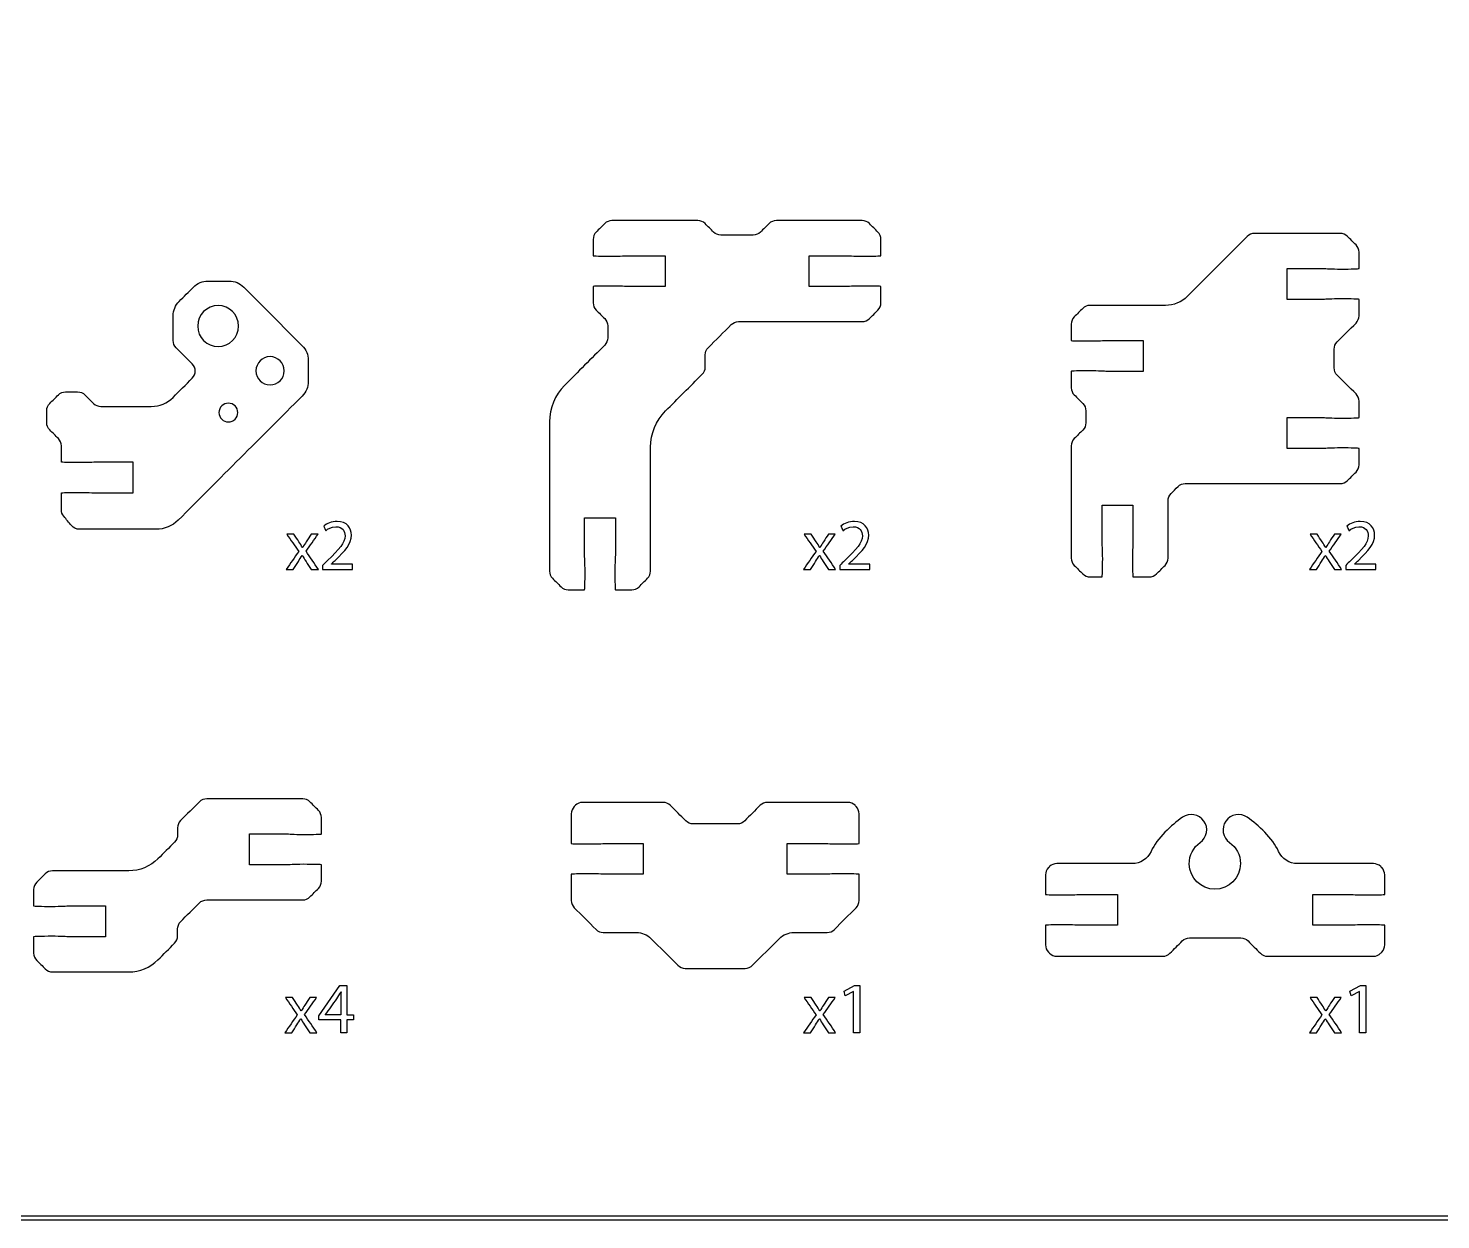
# Model space of a CAD drawing. Extents: x 0 to 440, y 200 to 450.
# Drawn here: x 165.1 to 302.6, y 200 to 315.9 of the extents above; entities that cross this region are included whole.
import ezdxf

# ---------------------------------------------------------------- set-up
doc = ezdxf.new("R2010")
doc.units = 0
doc.header["$MEASUREMENT"] = 0
doc.layers.add('DEFAULT', color=18, linetype='CONTINUOUS')

msp = doc.modelspace()

# ---------------------------------------------------------------- linework, layer by layer
at = {"layer": 'DEFAULT', "color": 1}
for points in [[(440, 450), (0, 450), (0, 200), (440, 200)], [(439.65, 200.35), (0.35, 200.35), (0.35, 449.65), (439.65, 449.65)]]:
    msp.add_lwpolyline(points, close=True, dxfattribs=at)
at = {"layer": 'DEFAULT', "color": 18}
for points in [[(195.56, 218.19), (195.56, 219.44), (193.42, 219.44), (193.42, 219.85), (195.47, 222.78), (196.14, 222.78), (196.14, 219.93), (196.78, 219.93), (196.78, 219.44), (196.14, 219.44), (196.14, 218.19)], [(245.45, 222.2), (245.44, 222.2), (244.64, 221.77), (244.52, 222.24), (245.52, 222.78), (246.05, 222.78), (246.05, 218.19), (245.45, 218.19)], [(294.68, 222.2), (294.66, 222.2), (293.86, 221.77), (293.74, 222.24), (294.75, 222.78), (295.28, 222.78), (295.28, 218.19), (294.68, 218.19)]]:
    msp.add_lwpolyline(points, close=True, dxfattribs=at)
at = {"layer": 'DEFAULT', "color": 1}
for points, knots in [([(241.11, 293.77), (241.11, 292.77), (241.11, 291.77), (241.11, 290.77), (242.28, 290.77), (243.44, 290.77), (244.61, 290.77), (244.95, 290.77), (245.39, 290.82), (246.36, 290.82), (247.33, 290.82), (248.11, 290.8), (248.11, 290.77), (248.11, 290.24), (248.11, 289.72), (248.11, 289.19), (248.11, 288.92), (248, 288.67), (247.82, 288.48), (247.54, 288.2), (247.26, 287.93), (246.99, 287.65), (246.8, 287.46), (246.55, 287.36), (246.28, 287.36), (242.27, 287.36), (238.26, 287.36), (234.25, 287.36), (233.99, 287.36), (233.73, 287.25), (233.55, 287.07), (232.8, 286.32), (232.05, 285.57), (231.3, 284.82), (231.11, 284.64), (231.01, 284.38), (231.01, 284.12), (231.01, 283.72), (231.01, 283.33), (231.01, 282.94), (231.01, 282.68), (230.9, 282.42), (230.71, 282.24), (229.53, 281.05), (228.34, 279.86), (227.15, 278.67), (226.21, 277.73), (225.69, 276.46), (225.69, 275.14), (225.69, 271.12), (225.69, 267.11), (225.69, 263.1), (225.69, 262.84), (225.58, 262.58), (225.39, 262.39), (225.12, 262.12), (224.84, 261.84), (224.57, 261.57), (224.38, 261.38), (224.12, 261.27), (223.86, 261.27), (223.33, 261.27), (222.8, 261.27), (222.27, 261.27), (222.24, 261.27), (222.22, 262.06), (222.22, 263.02), (222.22, 263.99), (222.27, 264.44), (222.27, 264.77), (222.27, 265.94), (222.27, 267.11), (222.27, 268.27), (221.27, 268.27), (220.27, 268.27), (219.27, 268.27), (219.27, 267.11), (219.27, 265.94), (219.27, 264.77), (219.27, 264.44), (219.32, 263.99), (219.32, 263.02), (219.32, 262.06), (219.3, 261.27), (219.27, 261.27), (218.74, 261.27), (218.21, 261.27), (217.68, 261.27), (217.42, 261.27), (217.17, 261.38), (216.98, 261.57), (216.7, 261.84), (216.43, 262.12), (216.15, 262.39), (215.96, 262.58), (215.86, 262.84), (215.86, 263.1), (215.86, 267.94), (215.86, 272.78), (215.86, 277.62), (215.86, 278.94), (216.38, 280.22), (217.32, 281.15), (218.62, 282.46), (219.93, 283.76), (221.23, 285.07), (221.42, 285.25), (221.52, 285.51), (221.52, 285.77), (221.52, 286.16), (221.52, 286.55), (221.52, 286.94), (221.52, 287.21), (221.42, 287.46), (221.23, 287.65), (220.96, 287.93), (220.68, 288.2), (220.4, 288.48), (220.22, 288.67), (220.11, 288.92), (220.11, 289.19), (220.11, 289.72), (220.11, 290.24), (220.11, 290.77), (220.11, 290.8), (220.89, 290.82), (221.86, 290.82), (222.83, 290.82), (223.27, 290.77), (223.61, 290.77), (224.78, 290.77), (225.94, 290.77), (227.11, 290.77), (227.11, 291.77), (227.11, 292.77), (227.11, 293.77), (225.94, 293.77), (224.78, 293.77), (223.61, 293.77), (223.27, 293.77), (222.83, 293.72), (221.86, 293.72), (220.89, 293.72), (220.11, 293.74), (220.11, 293.77), (220.11, 294.3), (220.11, 294.83), (220.11, 295.36), (220.11, 295.62), (220.22, 295.88), (220.4, 296.07), (220.68, 296.34), (220.96, 296.62), (221.23, 296.89), (221.42, 297.08), (221.67, 297.19), (221.94, 297.19), (224.72, 297.19), (227.51, 297.19), (230.29, 297.19), (230.56, 297.19), (230.81, 297.08), (231, 296.89), (231.27, 296.62), (231.55, 296.34), (231.83, 296.07), (232.01, 295.88), (232.27, 295.77), (232.53, 295.77), (233.58, 295.77), (234.64, 295.77), (235.69, 295.77), (235.95, 295.77), (236.21, 295.88), (236.39, 296.07), (236.67, 296.34), (236.95, 296.62), (237.22, 296.89), (237.41, 297.08), (237.66, 297.19), (237.93, 297.19), (240.71, 297.19), (243.5, 297.19), (246.28, 297.19), (246.55, 297.19), (246.8, 297.08), (246.99, 296.89), (247.26, 296.62), (247.54, 296.34), (247.82, 296.07), (248, 295.88), (248.11, 295.62), (248.11, 295.36), (248.11, 294.83), (248.11, 294.3), (248.11, 293.77), (248.11, 293.74), (247.33, 293.72), (246.36, 293.72), (245.39, 293.72), (244.95, 293.77), (244.61, 293.77), (243.44, 293.77), (242.28, 293.77), (241.11, 293.77)], [9.92, 9.92, 9.92, 9.92, 18.43, 18.43, 18.43, 28.35, 28.35, 28.35, 29.35, 29.35, 29.35, 30.35, 30.35, 30.35, 34.836, 34.836, 34.836, 35.836, 35.836, 35.836, 39.159402, 39.159402, 39.159402, 40.159402, 40.159402, 40.159402, 74.252402, 74.252402, 74.252402, 75.252402, 75.252402, 75.252402, 84.253165, 84.253165, 84.253165, 85.253165, 85.253165, 85.253165, 88.574165, 88.574165, 88.574165, 89.574165, 89.574165, 89.574165, 103.866208, 103.866208, 103.866208, 104.866208, 104.866208, 104.866208, 138.982208, 138.982208, 138.982208, 139.982208, 139.982208, 139.982208, 143.297128, 143.297128, 143.297128, 144.297128, 144.297128, 144.297128, 148.795128, 148.795128, 148.795128, 149.795128, 149.795128, 149.795128, 150.795128, 150.795128, 150.795128, 160.715128, 160.715128, 160.715128, 169.225128, 169.225128, 169.225128, 179.145128, 179.145128, 179.145128, 180.145128, 180.145128, 180.145128, 181.145128, 181.145128, 181.145128, 185.643128, 185.643128, 185.643128, 186.643128, 186.643128, 186.643128, 189.958047, 189.958047, 189.958047, 190.958047, 190.958047, 190.958047, 232.111047, 232.111047, 232.111047, 233.111047, 233.111047, 233.111047, 248.793261, 248.793261, 248.793261, 249.793261, 249.793261, 249.793261, 253.115261, 253.115261, 253.115261, 254.115261, 254.115261, 254.115261, 257.438663, 257.438663, 257.438663, 258.438663, 258.438663, 258.438663, 262.924663, 262.924663, 262.924663, 263.924663, 263.924663, 263.924663, 264.924663, 264.924663, 264.924663, 274.844663, 274.844663, 274.844663, 283.354663, 283.354663, 283.354663, 293.274663, 293.274663, 293.274663, 294.274663, 294.274663, 294.274663, 295.274663, 295.274663, 295.274663, 299.770663, 299.770663, 299.770663, 300.770663, 300.770663, 300.770663, 304.094065, 304.094065, 304.094065, 305.094065, 305.094065, 305.094065, 328.766065, 328.766065, 328.766065, 329.766065, 329.766065, 329.766065, 333.089467, 333.089467, 333.089467, 334.089467, 334.089467, 334.089467, 343.031467, 343.031467, 343.031467, 344.031467, 344.031467, 344.031467, 347.354869, 347.354869, 347.354869, 348.354869, 348.354869, 348.354869, 372.026869, 372.026869, 372.026869, 373.026869, 373.026869, 373.026869, 376.350271, 376.350271, 376.350271, 377.350271, 377.350271, 377.350271, 381.846271, 381.846271, 381.846271, 382.846271, 382.846271, 382.846271, 383.846271, 383.846271, 383.846271, 393.766271, 393.766271, 393.766271, 393.766271]), ([(266.62, 285.52), (266.62, 286.05), (266.62, 286.58), (266.62, 287.11), (266.62, 287.38), (266.73, 287.63), (266.91, 287.82), (267.19, 288.09), (267.47, 288.37), (267.74, 288.65), (267.93, 288.83), (268.18, 288.94), (268.45, 288.94), (270.9, 288.94), (273.35, 288.94), (275.8, 288.94), (276.59, 288.94), (277.36, 289.26), (277.92, 289.82), (279.86, 291.76), (281.8, 293.7), (283.75, 295.65), (283.93, 295.83), (284.19, 295.94), (284.45, 295.94), (287.23, 295.94), (290.01, 295.94), (292.79, 295.94), (293.06, 295.94), (293.31, 295.83), (293.5, 295.65), (293.78, 295.37), (294.05, 295.09), (294.33, 294.82), (294.52, 294.63), (294.62, 294.38), (294.62, 294.11), (294.62, 293.58), (294.62, 293.05), (294.62, 292.52), (294.62, 292.5), (293.84, 292.47), (292.87, 292.47), (291.91, 292.47), (291.46, 292.52), (291.12, 292.52), (289.96, 292.52), (288.79, 292.52), (287.62, 292.52), (287.62, 291.52), (287.62, 290.52), (287.62, 289.52), (288.79, 289.52), (289.96, 289.52), (291.12, 289.52), (291.46, 289.52), (291.91, 289.57), (292.87, 289.57), (293.84, 289.57), (294.62, 289.55), (294.62, 289.52), (294.62, 288.99), (294.62, 288.46), (294.62, 287.93), (294.62, 287.67), (294.52, 287.41), (294.33, 287.22), (293.72, 286.61), (293.11, 286), (292.5, 285.39), (292.31, 285.21), (292.21, 284.95), (292.21, 284.69), (292.21, 284.08), (292.21, 283.46), (292.21, 282.85), (292.21, 282.59), (292.31, 282.33), (292.5, 282.14), (293.11, 281.54), (293.72, 280.93), (294.33, 280.32), (294.52, 280.13), (294.62, 279.88), (294.62, 279.61), (294.62, 279.08), (294.62, 278.55), (294.62, 278.02), (294.62, 278), (293.84, 277.97), (292.87, 277.97), (291.91, 277.97), (291.46, 278.02), (291.12, 278.02), (289.96, 278.02), (288.79, 278.02), (287.62, 278.02), (287.62, 277.02), (287.62, 276.02), (287.62, 275.02), (288.79, 275.02), (289.96, 275.02), (291.12, 275.02), (291.46, 275.02), (291.91, 275.07), (292.87, 275.07), (293.84, 275.07), (294.62, 275.05), (294.62, 275.02), (294.62, 274.49), (294.62, 273.97), (294.62, 273.44), (294.62, 273.17), (294.52, 272.92), (294.33, 272.73), (294.05, 272.45), (293.78, 272.18), (293.5, 271.9), (293.31, 271.71), (293.06, 271.61), (292.79, 271.61), (287.77, 271.61), (282.74, 271.61), (277.72, 271.61), (277.45, 271.61), (277.2, 271.5), (277.01, 271.32), (276.78, 271.09), (276.56, 270.87), (276.33, 270.64), (276.15, 270.45), (276.04, 270.2), (276.04, 269.93), (276.04, 268.07), (276.04, 266.21), (276.04, 264.35), (276.04, 264.09), (275.93, 263.83), (275.75, 263.65), (275.47, 263.37), (275.19, 263.09), (274.92, 262.82), (274.73, 262.63), (274.48, 262.52), (274.21, 262.52), (273.68, 262.52), (273.16, 262.52), (272.63, 262.52), (272.6, 262.52), (272.58, 263.31), (272.58, 264.27), (272.58, 265.24), (272.63, 265.69), (272.63, 266.02), (272.63, 267.19), (272.63, 268.35), (272.62, 269.52), (271.62, 269.52), (270.62, 269.52), (269.62, 269.52), (269.62, 268.35), (269.62, 267.19), (269.63, 266.02), (269.63, 265.69), (269.68, 265.24), (269.68, 264.27), (269.68, 263.31), (269.65, 262.52), (269.63, 262.52), (269.23, 262.52), (268.84, 262.52), (268.45, 262.52), (268.19, 262.52), (267.93, 262.63), (267.75, 262.82), (267.47, 263.09), (267.19, 263.37), (266.92, 263.65), (266.73, 263.83), (266.62, 264.09), (266.62, 264.35), (266.62, 267.99), (266.62, 271.63), (266.62, 275.28), (266.62, 275.54), (266.73, 275.79), (266.92, 275.98), (267.19, 276.26), (267.47, 276.53), (267.75, 276.81), (267.93, 277), (268.04, 277.25), (268.04, 277.52), (268.04, 277.91), (268.04, 278.3), (268.04, 278.69), (268.04, 278.96), (267.93, 279.21), (267.75, 279.4), (267.47, 279.67), (267.19, 279.95), (266.92, 280.23), (266.73, 280.41), (266.62, 280.67), (266.62, 280.93), (266.62, 281.46), (266.62, 281.99), (266.62, 282.52), (266.62, 282.55), (267.41, 282.57), (268.37, 282.57), (269.34, 282.57), (269.79, 282.52), (270.12, 282.52), (271.29, 282.52), (272.46, 282.52), (273.62, 282.52), (273.62, 283.52), (273.62, 284.52), (273.62, 285.52), (272.46, 285.52), (271.29, 285.52), (270.12, 285.52), (269.79, 285.52), (269.34, 285.48), (268.37, 285.48), (267.41, 285.48), (266.62, 285.5), (266.62, 285.52)], [1, 1, 1, 1, 5.496, 5.496, 5.496, 6.496, 6.496, 6.496, 9.819402, 9.819402, 9.819402, 10.819402, 10.819402, 10.819402, 31.653402, 31.653402, 31.653402, 32.653402, 32.653402, 32.653402, 56.014796, 56.014796, 56.014796, 57.014796, 57.014796, 57.014796, 80.656796, 80.656796, 80.656796, 81.656796, 81.656796, 81.656796, 84.980198, 84.980198, 84.980198, 85.980198, 85.980198, 85.980198, 90.476198, 90.476198, 90.476198, 91.476198, 91.476198, 91.476198, 92.476198, 92.476198, 92.476198, 102.396198, 102.396198, 102.396198, 110.916198, 110.916198, 110.916198, 120.836198, 120.836198, 120.836198, 121.836198, 121.836198, 121.836198, 122.836198, 122.836198, 122.836198, 127.332198, 127.332198, 127.332198, 128.332198, 128.332198, 128.332198, 135.671966, 135.671966, 135.671966, 136.671966, 136.671966, 136.671966, 141.872966, 141.872966, 141.872966, 142.872966, 142.872966, 142.872966, 150.202129, 150.202129, 150.202129, 151.202129, 151.202129, 151.202129, 155.697129, 155.697129, 155.697129, 156.697129, 156.697129, 156.697129, 157.697129, 157.697129, 157.697129, 167.617129, 167.617129, 167.617129, 176.127129, 176.127129, 176.127129, 186.047129, 186.047129, 186.047129, 187.047129, 187.047129, 187.047129, 188.047129, 188.047129, 188.047129, 192.543129, 192.543129, 192.543129, 193.543129, 193.543129, 193.543129, 196.866531, 196.866531, 196.866531, 197.866531, 197.866531, 197.866531, 240.610531, 240.610531, 240.610531, 241.610531, 241.610531, 241.610531, 244.318045, 244.318045, 244.318045, 245.318045, 245.318045, 245.318045, 261.138045, 261.138045, 261.138045, 262.138045, 262.138045, 262.138045, 265.461447, 265.461447, 265.461447, 266.461447, 266.461447, 266.461447, 270.947447, 270.947447, 270.947447, 271.947447, 271.947447, 271.947447, 272.947447, 272.947447, 272.947447, 282.857452, 282.857452, 282.857452, 291.367452, 291.367452, 291.367452, 301.277457, 301.277457, 301.277457, 302.277457, 302.277457, 302.277457, 303.277457, 303.277457, 303.277457, 306.603457, 306.603457, 306.603457, 307.603457, 307.603457, 307.603457, 310.926859, 310.926859, 310.926859, 311.926859, 311.926859, 311.926859, 342.888859, 342.888859, 342.888859, 343.888859, 343.888859, 343.888859, 347.212261, 347.212261, 347.212261, 348.212261, 348.212261, 348.212261, 351.534261, 351.534261, 351.534261, 352.534261, 352.534261, 352.534261, 355.857663, 355.857663, 355.857663, 356.857663, 356.857663, 356.857663, 361.363663, 361.363663, 361.363663, 362.363663, 362.363663, 362.363663, 363.363663, 363.363663, 363.363663, 373.283663, 373.283663, 373.283663, 381.793663, 381.793663, 381.793663, 391.713663, 391.713663, 391.713663, 392.713663, 392.713663, 392.713663, 393.713663, 393.713663, 393.713663, 393.713663]), ([(184.7, 291.3), (184.01, 291.3), (183.32, 291.3), (182.63, 291.3), (182.1, 291.3), (181.6, 291.09), (181.22, 290.71), (180.76, 290.25), (180.29, 289.79), (179.83, 289.32), (179.46, 288.95), (179.25, 288.44), (179.25, 287.91), (179.25, 287.11), (179.25, 286.32), (179.25, 285.53), (179.25, 285.26), (179.35, 285.01), (179.54, 284.82), (180.06, 284.3), (180.58, 283.78), (181.1, 283.26), (181.49, 282.87), (181.49, 282.24), (181.1, 281.85), (180.48, 281.23), (179.86, 280.61), (179.24, 279.99), (178.68, 279.43), (177.92, 279.11), (177.12, 279.11), (175.48, 279.11), (173.84, 279.11), (172.2, 279.11), (171.93, 279.11), (171.68, 279.22), (171.49, 279.4), (171.21, 279.68), (170.94, 279.96), (170.66, 280.23), (170.48, 280.42), (170.22, 280.53), (169.95, 280.53), (169.56, 280.53), (169.17, 280.53), (168.78, 280.53), (168.52, 280.53), (168.26, 280.42), (168.08, 280.23), (167.8, 279.96), (167.52, 279.68), (167.25, 279.41), (167.06, 279.22), (166.95, 278.96), (166.95, 278.7), (166.95, 278.31), (166.95, 277.92), (166.95, 277.53), (166.95, 277.26), (167.06, 277.01), (167.25, 276.82), (167.52, 276.54), (167.8, 276.27), (168.08, 275.99), (168.26, 275.8), (168.37, 275.55), (168.37, 275.28), (168.37, 274.76), (168.37, 274.23), (168.37, 273.7), (168.37, 273.67), (169.15, 273.64), (170.12, 273.64), (171.09, 273.64), (171.78, 273.69), (171.87, 273.69), (173.04, 273.69), (174.2, 273.69), (175.37, 273.69), (175.37, 272.69), (175.37, 271.69), (175.36, 270.69), (174.2, 270.69), (173.03, 270.69), (171.87, 270.69), (171.77, 270.69), (171.08, 270.74), (170.12, 270.74), (169.15, 270.74), (168.37, 270.72), (168.37, 270.7), (168.37, 270.15), (168.37, 269.61), (168.37, 269.06), (168.37, 268.82), (168.45, 268.6), (168.6, 268.42), (168.85, 268.12), (169.1, 267.82), (169.35, 267.52), (169.54, 267.29), (169.82, 267.16), (170.12, 267.16), (172.61, 267.16), (175.11, 267.16), (177.6, 267.16), (178.4, 267.16), (179.16, 267.48), (179.73, 268.04), (183.75, 272.07), (187.78, 276.1), (191.81, 280.12), (192.18, 280.5), (192.39, 281.01), (192.39, 281.54), (192.39, 282.23), (192.39, 282.91), (192.39, 283.6), (192.39, 284.13), (192.18, 284.64), (191.81, 285.01), (189.91, 286.91), (188.01, 288.81), (186.11, 290.71), (185.74, 291.09), (185.23, 291.3), (184.7, 291.3)], [1, 1, 1, 1, 6.853, 6.853, 6.853, 7.853, 7.853, 7.853, 13.424294, 13.424294, 13.424294, 14.424294, 14.424294, 14.424294, 21.172294, 21.172294, 21.172294, 22.172294, 22.172294, 22.172294, 28.431604, 28.431604, 28.431604, 29.431604, 29.431604, 29.431604, 36.877438, 36.877438, 36.877438, 37.877438, 37.877438, 37.877438, 51.836438, 51.836438, 51.836438, 52.836438, 52.836438, 52.836438, 56.147832, 56.147832, 56.147832, 57.147832, 57.147832, 57.147832, 60.467832, 60.467832, 60.467832, 61.467832, 61.467832, 61.467832, 64.791234, 64.791234, 64.791234, 65.791234, 65.791234, 65.791234, 69.113234, 69.113234, 69.113234, 70.113234, 70.113234, 70.113234, 73.436636, 73.436636, 73.436636, 74.436636, 74.436636, 74.436636, 78.932636, 78.932636, 78.932636, 79.932636, 79.932636, 79.932636, 80.932636, 80.932636, 80.932636, 90.852641, 90.852641, 90.852641, 99.362646, 99.362646, 99.362646, 109.282652, 109.282652, 109.282652, 110.282652, 110.282652, 110.282652, 111.282652, 111.282652, 111.282652, 115.918652, 115.918652, 115.918652, 116.918652, 116.918652, 116.918652, 120.236635, 120.236635, 120.236635, 121.236635, 121.236635, 121.236635, 142.454635, 142.454635, 142.454635, 143.454635, 143.454635, 143.454635, 191.889329, 191.889329, 191.889329, 192.889329, 192.889329, 192.889329, 198.734329, 198.734329, 198.734329, 199.734329, 199.734329, 199.734329, 222.565393, 222.565393, 222.565393, 223.565393, 223.565393, 223.565393, 223.565393]), ([(183.62, 284.93), (182.52, 284.93), (181.63, 285.83), (181.63, 286.93), (181.63, 288.03), (182.52, 288.92), (183.62, 288.92), (184.72, 288.92), (185.61, 288.03), (185.61, 286.93), (185.61, 285.83), (184.72, 284.93), (183.62, 284.93)], [1, 1, 1, 1, 2, 2, 2, 3, 3, 3, 4, 4, 4, 5, 5, 5, 5]), ([(188.68, 281.2), (187.92, 281.2), (187.3, 281.81), (187.3, 282.57), (187.3, 283.33), (187.92, 283.95), (188.68, 283.95), (189.43, 283.95), (190.05, 283.33), (190.05, 282.57), (190.05, 281.81), (189.43, 281.2), (188.68, 281.2)], [1, 1, 1, 1, 2, 2, 2, 3, 3, 3, 4, 4, 4, 5, 5, 5, 5]), ([(184.62, 277.6), (184.11, 277.6), (183.7, 278.01), (183.7, 278.51), (183.7, 279.02), (184.11, 279.42), (184.62, 279.42), (185.12, 279.42), (185.53, 279.02), (185.53, 278.51), (185.53, 278.01), (185.12, 277.6), (184.62, 277.6)], [1, 1, 1, 1, 2, 2, 2, 3, 3, 3, 4, 4, 4, 5, 5, 5, 5]), ([(186.67, 237.53), (186.67, 236.53), (186.67, 235.52), (186.67, 234.52), (187.84, 234.52), (189.01, 234.52), (190.17, 234.52), (190.51, 234.52), (190.96, 234.57), (191.92, 234.57), (192.89, 234.57), (193.67, 234.55), (193.67, 234.52), (193.67, 233.99), (193.67, 233.47), (193.67, 232.94), (193.67, 232.67), (193.57, 232.42), (193.38, 232.23), (193.1, 231.95), (192.83, 231.68), (192.55, 231.4), (192.37, 231.21), (192.11, 231.11), (191.85, 231.11), (188.73, 231.11), (185.62, 231.11), (182.51, 231.11), (182.24, 231.11), (181.99, 231), (181.8, 230.82), (181.19, 230.21), (180.58, 229.6), (179.97, 228.99), (179.78, 228.8), (179.68, 228.54), (179.68, 228.28), (179.68, 228.05), (179.68, 227.83), (179.68, 227.6), (179.68, 227.34), (179.57, 227.08), (179.38, 226.9), (178.85, 226.36), (178.31, 225.82), (177.77, 225.28), (177.02, 224.53), (176, 224.11), (174.94, 224.11), (172.46, 224.11), (169.98, 224.11), (167.5, 224.11), (167.24, 224.11), (166.99, 224.21), (166.8, 224.4), (166.52, 224.68), (166.24, 224.96), (165.97, 225.23), (165.78, 225.42), (165.67, 225.67), (165.67, 225.94), (165.67, 226.47), (165.67, 227), (165.67, 227.52), (165.67, 227.55), (166.46, 227.57), (167.42, 227.57), (168.39, 227.57), (168.84, 227.52), (169.17, 227.52), (170.34, 227.52), (171.51, 227.52), (172.67, 227.52), (172.67, 228.53), (172.67, 229.53), (172.67, 230.53), (171.51, 230.53), (170.34, 230.53), (169.17, 230.53), (168.84, 230.53), (168.39, 230.48), (167.42, 230.48), (166.46, 230.48), (165.67, 230.5), (165.67, 230.53), (165.67, 231.05), (165.67, 231.58), (165.67, 232.11), (165.67, 232.38), (165.78, 232.63), (165.97, 232.82), (166.24, 233.1), (166.52, 233.37), (166.8, 233.65), (166.99, 233.84), (167.24, 233.94), (167.5, 233.94), (169.98, 233.94), (172.46, 233.94), (174.94, 233.94), (176, 233.94), (177.02, 234.36), (177.77, 235.11), (178.31, 235.65), (178.85, 236.19), (179.38, 236.73), (179.57, 236.92), (179.68, 237.17), (179.68, 237.43), (179.68, 237.66), (179.68, 237.89), (179.68, 238.11), (179.68, 238.38), (179.78, 238.63), (179.97, 238.82), (180.58, 239.43), (181.19, 240.04), (181.8, 240.65), (181.99, 240.84), (182.24, 240.94), (182.51, 240.94), (185.62, 240.94), (188.73, 240.94), (191.85, 240.94), (192.11, 240.94), (192.37, 240.84), (192.55, 240.65), (192.83, 240.37), (193.1, 240.1), (193.38, 239.82), (193.57, 239.63), (193.67, 239.37), (193.67, 239.11), (193.67, 238.58), (193.67, 238.05), (193.67, 237.53), (193.67, 237.5), (192.89, 237.48), (191.92, 237.48), (190.96, 237.48), (190.51, 237.53), (190.17, 237.53), (189.01, 237.53), (187.84, 237.53), (186.67, 237.53)], [9.92, 9.92, 9.92, 9.92, 18.43, 18.43, 18.43, 28.35, 28.35, 28.35, 29.35, 29.35, 29.35, 30.35, 30.35, 30.35, 34.85, 34.85, 34.85, 35.85, 35.85, 35.85, 39.173402, 39.173402, 39.173402, 40.173402, 40.173402, 40.173402, 66.653402, 66.653402, 66.653402, 67.653402, 67.653402, 67.653402, 74.979028, 74.979028, 74.979028, 75.979028, 75.979028, 75.979028, 77.899028, 77.899028, 77.899028, 78.899028, 78.899028, 78.899028, 85.369059, 85.369059, 85.369059, 86.369059, 86.369059, 86.369059, 107.449059, 107.449059, 107.449059, 108.449059, 108.449059, 108.449059, 111.772461, 111.772461, 111.772461, 112.772461, 112.772461, 112.772461, 117.272461, 117.272461, 117.272461, 118.272461, 118.272461, 118.272461, 119.272461, 119.272461, 119.272461, 129.192461, 129.192461, 129.192461, 137.702461, 137.702461, 137.702461, 147.622461, 147.622461, 147.622461, 148.622461, 148.622461, 148.622461, 149.622461, 149.622461, 149.622461, 154.112461, 154.112461, 154.112461, 155.112461, 155.112461, 155.112461, 158.435863, 158.435863, 158.435863, 159.435863, 159.435863, 159.435863, 180.515863, 180.515863, 180.515863, 181.515863, 181.515863, 181.515863, 187.985894, 187.985894, 187.985894, 188.985894, 188.985894, 188.985894, 190.905894, 190.905894, 190.905894, 191.905894, 191.905894, 191.905894, 199.23152, 199.23152, 199.23152, 200.23152, 200.23152, 200.23152, 226.71152, 226.71152, 226.71152, 227.71152, 227.71152, 227.71152, 231.034922, 231.034922, 231.034922, 232.034922, 232.034922, 232.034922, 236.524922, 236.524922, 236.524922, 237.524922, 237.524922, 237.524922, 238.524922, 238.524922, 238.524922, 248.444922, 248.444922, 248.444922, 248.444922]), ([(229.83, 238.5), (231.26, 238.5), (232.7, 238.5), (234.14, 238.5), (234.41, 238.5), (234.66, 238.61), (234.85, 238.8), (235.35, 239.3), (235.85, 239.8), (236.36, 240.31), (236.54, 240.49), (236.8, 240.6), (237.06, 240.6), (239.67, 240.6), (242.27, 240.6), (244.88, 240.6), (245.14, 240.6), (245.4, 240.49), (245.59, 240.31), (245.62, 240.27), (245.66, 240.23), (245.69, 240.2), (245.88, 240.01), (245.98, 239.76), (245.98, 239.49), (245.98, 238.53), (245.98, 237.57), (245.98, 236.6), (245.98, 236.57), (245.2, 236.55), (244.23, 236.55), (243.27, 236.55), (242.82, 236.6), (242.49, 236.6), (241.32, 236.6), (240.15, 236.6), (238.99, 236.6), (238.99, 235.6), (238.99, 234.6), (238.99, 233.6), (240.15, 233.6), (241.32, 233.6), (242.49, 233.6), (242.82, 233.6), (243.27, 233.65), (244.23, 233.65), (245.2, 233.65), (245.98, 233.63), (245.98, 233.6), (245.98, 232.75), (245.98, 231.91), (245.98, 231.06), (245.98, 230.79), (245.88, 230.54), (245.69, 230.35), (244.99, 229.65), (244.28, 228.94), (243.58, 228.24), (243.39, 228.05), (243.14, 227.94), (242.87, 227.94), (241.8, 227.94), (240.72, 227.94), (239.65, 227.94), (239.12, 227.94), (238.61, 227.73), (238.23, 227.36), (237.36, 226.49), (236.49, 225.62), (235.62, 224.75), (235.43, 224.56), (235.18, 224.45), (234.91, 224.45), (232.96, 224.45), (231.01, 224.45), (229.05, 224.45), (228.79, 224.45), (228.53, 224.56), (228.35, 224.75), (227.47, 225.62), (226.6, 226.49), (225.73, 227.36), (225.36, 227.73), (224.85, 227.94), (224.32, 227.94), (223.24, 227.94), (222.17, 227.94), (221.09, 227.94), (220.83, 227.94), (220.57, 228.05), (220.39, 228.24), (219.68, 228.94), (218.98, 229.65), (218.27, 230.35), (218.09, 230.54), (217.98, 230.79), (217.98, 231.06), (217.98, 231.91), (217.98, 232.75), (217.98, 233.6), (217.98, 233.63), (218.76, 233.65), (219.73, 233.65), (220.7, 233.65), (221.15, 233.6), (221.48, 233.6), (222.65, 233.6), (223.81, 233.6), (224.98, 233.6), (224.98, 234.6), (224.98, 235.6), (224.98, 236.6), (223.81, 236.6), (222.65, 236.6), (221.48, 236.6), (221.15, 236.6), (220.7, 236.55), (219.73, 236.55), (218.76, 236.55), (217.98, 236.57), (217.98, 236.6), (217.98, 237.57), (217.98, 238.53), (217.98, 239.49), (217.98, 239.76), (218.09, 240.01), (218.27, 240.2), (218.31, 240.23), (218.34, 240.27), (218.38, 240.31), (218.57, 240.49), (218.82, 240.6), (219.09, 240.6), (221.69, 240.6), (224.3, 240.6), (226.9, 240.6), (227.17, 240.6), (227.42, 240.49), (227.61, 240.31), (228.11, 239.8), (228.62, 239.3), (229.12, 238.8), (229.31, 238.61), (229.56, 238.5), (229.83, 238.5)], [1, 1, 1, 1, 13.232, 13.232, 13.232, 14.232, 14.232, 14.232, 20.284834, 20.284834, 20.284834, 21.284834, 21.284834, 21.284834, 43.436834, 43.436834, 43.436834, 44.436834, 44.436834, 44.436834, 44.861098, 44.861098, 44.861098, 45.861098, 45.861098, 45.861098, 54.052098, 54.052098, 54.052098, 55.052098, 55.052098, 55.052098, 56.052098, 56.052098, 56.052098, 65.972098, 65.972098, 65.972098, 74.482098, 74.482098, 74.482098, 84.402098, 84.402098, 84.402098, 85.402098, 85.402098, 85.402098, 86.402098, 86.402098, 86.402098, 93.603098, 93.603098, 93.603098, 94.603098, 94.603098, 94.603098, 103.080603, 103.080603, 103.080603, 104.080603, 104.080603, 104.080603, 113.222603, 113.222603, 113.222603, 114.222603, 114.222603, 114.222603, 124.694854, 124.694854, 124.694854, 125.694854, 125.694854, 125.694854, 142.306854, 142.306854, 142.306854, 143.306854, 143.306854, 143.306854, 153.778399, 153.778399, 153.778399, 154.778399, 154.778399, 154.778399, 163.919399, 163.919399, 163.919399, 164.919399, 164.919399, 164.919399, 173.396197, 173.396197, 173.396197, 174.396197, 174.396197, 174.396197, 181.597197, 181.597197, 181.597197, 182.597197, 182.597197, 182.597197, 183.597197, 183.597197, 183.597197, 193.517197, 193.517197, 193.517197, 202.027197, 202.027197, 202.027197, 211.947197, 211.947197, 211.947197, 212.947197, 212.947197, 212.947197, 213.947197, 213.947197, 213.947197, 222.138197, 222.138197, 222.138197, 223.138197, 223.138197, 223.138197, 223.561754, 223.561754, 223.561754, 224.561754, 224.561754, 224.561754, 246.712754, 246.712754, 246.712754, 247.712754, 247.712754, 247.712754, 253.765588, 253.765588, 253.765588, 254.765588, 254.765588, 254.765588, 254.765588]), ([(283.12, 227.41), (281.46, 227.41), (279.79, 227.41), (278.13, 227.41), (277.86, 227.41), (277.61, 227.31), (277.42, 227.12), (277.02, 226.72), (276.63, 226.32), (276.23, 225.92), (276.04, 225.74), (275.78, 225.63), (275.52, 225.63), (272.09, 225.63), (268.66, 225.63), (265.22, 225.63), (264.96, 225.63), (264.71, 225.74), (264.52, 225.92), (264.48, 225.96), (264.45, 225.99), (264.41, 226.03), (264.22, 226.22), (264.12, 226.47), (264.12, 226.74), (264.12, 227.37), (264.12, 228), (264.12, 228.64), (264.12, 228.67), (264.9, 228.69), (265.87, 228.69), (266.84, 228.69), (267.28, 228.64), (267.62, 228.64), (268.78, 228.64), (269.95, 228.64), (271.12, 228.64), (271.12, 229.64), (271.12, 230.64), (271.12, 231.64), (269.95, 231.64), (268.78, 231.64), (267.62, 231.64), (267.28, 231.64), (266.84, 231.59), (265.87, 231.59), (264.95, 231.59), (264.19, 231.61), (264.12, 231.64), (264.12, 232.27), (264.12, 232.91), (264.12, 233.54), (264.12, 233.8), (264.23, 234.06), (264.42, 234.25), (264.45, 234.28), (264.49, 234.32), (264.52, 234.35), (264.71, 234.54), (264.96, 234.64), (265.23, 234.64), (267.67, 234.64), (270.12, 234.64), (272.56, 234.64), (273.35, 234.64), (274.06, 235.11), (274.39, 235.83), (274.98, 237.11), (276.36, 238.39), (277.44, 239.15), (278.12, 239.62), (279.06, 239.46), (279.53, 238.78), (280, 238.1), (279.84, 237.17), (279.16, 236.69), (278.51, 236.23), (278.08, 235.46), (278.1, 234.59), (278.13, 233.26), (279.25, 232.15), (280.58, 232.14), (281.97, 232.14), (283.09, 233.26), (283.09, 234.64), (283.09, 235.49), (282.68, 236.24), (282.03, 236.69), (281.35, 237.17), (281.19, 238.1), (281.66, 238.78), (282.14, 239.46), (283.07, 239.62), (283.75, 239.15), (284.83, 238.39), (286.21, 237.11), (286.8, 235.83), (287.13, 235.11), (287.84, 234.64), (288.63, 234.64), (291.09, 234.64), (293.55, 234.64), (296.02, 234.64), (296.28, 234.64), (296.54, 234.54), (296.73, 234.35), (296.76, 234.32), (296.8, 234.28), (296.83, 234.25), (297.02, 234.06), (297.12, 233.8), (297.12, 233.54), (297.12, 232.91), (297.12, 232.27), (297.12, 231.64), (297.12, 231.61), (296.34, 231.59), (295.37, 231.59), (294.4, 231.59), (293.96, 231.64), (293.62, 231.64), (292.46, 231.64), (291.29, 231.64), (290.12, 231.64), (290.12, 230.64), (290.12, 229.64), (290.12, 228.64), (291.29, 228.64), (292.46, 228.64), (293.62, 228.64), (293.96, 228.64), (294.4, 228.69), (295.37, 228.69), (296.34, 228.69), (297.12, 228.67), (297.12, 228.64), (297.12, 228), (297.12, 227.37), (297.12, 226.74), (297.12, 226.47), (297.02, 226.22), (296.83, 226.03), (296.79, 225.99), (296.76, 225.96), (296.72, 225.92), (296.53, 225.74), (296.28, 225.63), (296.02, 225.63), (292.59, 225.63), (289.16, 225.63), (285.73, 225.63), (285.46, 225.63), (285.21, 225.74), (285.02, 225.92), (284.62, 226.32), (284.22, 226.72), (283.83, 227.12), (283.64, 227.31), (283.38, 227.41), (283.12, 227.41)], [1, 1, 1, 1, 15.142, 15.142, 15.142, 16.142, 16.142, 16.142, 20.935477, 20.935477, 20.935477, 21.935477, 21.935477, 21.935477, 51.117477, 51.117477, 51.117477, 52.117477, 52.117477, 52.117477, 52.540327, 52.540327, 52.540327, 53.540327, 53.540327, 53.540327, 58.926327, 58.926327, 58.926327, 59.926327, 59.926327, 59.926327, 60.926327, 60.926327, 60.926327, 70.846327, 70.846327, 70.846327, 79.356327, 79.356327, 79.356327, 89.276327, 89.276327, 89.276327, 90.276327, 90.276327, 90.276327, 91.276327, 91.276327, 91.276327, 96.662327, 96.662327, 96.662327, 97.662327, 97.662327, 97.662327, 98.085177, 98.085177, 98.085177, 99.085177, 99.085177, 99.085177, 119.880177, 119.880177, 119.880177, 120.880177, 120.880177, 120.880177, 121.880177, 121.880177, 121.880177, 122.880177, 122.880177, 122.880177, 123.880177, 123.880177, 123.880177, 124.880177, 124.880177, 124.880177, 125.880177, 125.880177, 125.880177, 126.880177, 126.880177, 126.880177, 127.880177, 127.880177, 127.880177, 128.880177, 128.880177, 128.880177, 129.880177, 129.880177, 129.880177, 130.880177, 130.880177, 130.880177, 131.880177, 131.880177, 131.880177, 152.836177, 152.836177, 152.836177, 153.836177, 153.836177, 153.836177, 154.260441, 154.260441, 154.260441, 155.260441, 155.260441, 155.260441, 160.646441, 160.646441, 160.646441, 161.646441, 161.646441, 161.646441, 162.646441, 162.646441, 162.646441, 172.566441, 172.566441, 172.566441, 181.076441, 181.076441, 181.076441, 190.996441, 190.996441, 190.996441, 191.996441, 191.996441, 191.996441, 192.996441, 192.996441, 192.996441, 198.382441, 198.382441, 198.382441, 199.382441, 199.382441, 199.382441, 199.805998, 199.805998, 199.805998, 200.805998, 200.805998, 200.805998, 229.967998, 229.967998, 229.967998, 230.967998, 230.967998, 230.967998, 235.762182, 235.762182, 235.762182, 236.762182, 236.762182, 236.762182, 236.762182])]:
    msp.add_open_spline(points, degree=3, knots=knots, dxfattribs=at)
at = {"layer": 'DEFAULT', "color": 18}
for points, knots in [([(191, 266.68), (191.16, 266.43), (191.32, 266.19), (191.48, 265.94), (191.61, 265.75), (191.72, 265.58), (191.83, 265.39), (191.84, 265.39), (191.84, 265.39), (191.85, 265.39), (191.96, 265.59), (192.08, 265.77), (192.19, 265.95), (192.35, 266.19), (192.51, 266.44), (192.67, 266.68), (192.89, 266.68), (193.12, 266.68), (193.34, 266.68), (192.95, 266.13), (192.56, 265.58), (192.17, 265.03), (192.57, 264.44), (192.97, 263.85), (193.37, 263.26), (193.14, 263.26), (192.9, 263.26), (192.67, 263.26), (192.5, 263.52), (192.33, 263.78), (192.17, 264.03), (192.03, 264.23), (191.92, 264.42), (191.8, 264.62), (191.8, 264.62), (191.79, 264.62), (191.79, 264.62), (191.67, 264.42), (191.55, 264.24), (191.43, 264.03), (191.26, 263.78), (191.1, 263.52), (190.93, 263.26), (190.7, 263.26), (190.48, 263.26), (190.25, 263.26), (190.65, 263.84), (191.06, 264.42), (191.46, 265.01), (191.08, 265.56), (190.69, 266.12), (190.3, 266.68), (190.54, 266.68), (190.77, 266.68), (191, 266.68)], [0, 0, 0, 0, 2.49671, 2.49671, 2.49671, 3.49671, 3.49671, 3.49671, 3.55771, 3.55771, 3.55771, 4.55771, 4.55771, 4.55771, 7.025316, 7.025316, 7.025316, 8.926316, 8.926316, 8.926316, 14.653358, 14.653358, 14.653358, 20.701498, 20.701498, 20.701498, 22.701498, 22.701498, 22.701498, 25.304866, 25.304866, 25.304866, 26.304866, 26.304866, 26.304866, 26.344866, 26.344866, 26.344866, 27.344866, 27.344866, 27.344866, 29.937919, 29.937919, 29.937919, 31.877919, 31.877919, 31.877919, 37.899295, 37.899295, 37.899295, 43.663495, 43.663495, 43.663495, 45.623495, 45.623495, 45.623495, 45.623495]), ([(193.78, 263.26), (193.78, 263.39), (193.78, 263.52), (193.78, 263.64), (193.94, 263.8), (194.1, 263.96), (194.26, 264.12), (195.43, 265.23), (195.96, 265.82), (195.97, 266.52), (195.97, 266.98), (195.75, 267.41), (195.06, 267.41), (194.64, 267.41), (194.3, 267.2), (194.09, 267.02), (194.02, 267.17), (193.95, 267.32), (193.89, 267.46), (194.21, 267.73), (194.66, 267.93), (195.19, 267.93), (196.18, 267.93), (196.59, 267.25), (196.59, 266.59), (196.59, 265.75), (195.98, 265.06), (195.01, 264.13), (194.89, 264.02), (194.77, 263.9), (194.64, 263.79), (194.64, 263.79), (194.64, 263.78), (194.64, 263.78), (195.33, 263.78), (196.02, 263.78), (196.7, 263.78), (196.7, 263.61), (196.7, 263.43), (196.7, 263.26), (195.73, 263.26), (194.75, 263.26), (193.78, 263.26)], [8.302, 8.302, 8.302, 8.302, 9.382, 9.382, 9.382, 11.306932, 11.306932, 11.306932, 12.306932, 12.306932, 12.306932, 13.306932, 13.306932, 13.306932, 14.306932, 14.306932, 14.306932, 15.66752, 15.66752, 15.66752, 16.66752, 16.66752, 16.66752, 17.66752, 17.66752, 17.66752, 18.66752, 18.66752, 18.66752, 20.084278, 20.084278, 20.084278, 20.123278, 20.123278, 20.123278, 25.965278, 25.965278, 25.965278, 27.426278, 27.426278, 27.426278, 35.728278, 35.728278, 35.728278, 35.728278]), ([(241.32, 266.68), (241.49, 266.43), (241.65, 266.19), (241.81, 265.94), (241.94, 265.75), (242.04, 265.58), (242.16, 265.39), (242.16, 265.39), (242.17, 265.39), (242.18, 265.39), (242.29, 265.59), (242.4, 265.77), (242.52, 265.95), (242.68, 266.19), (242.84, 266.44), (243, 266.68), (243.22, 266.68), (243.44, 266.68), (243.67, 266.68), (243.28, 266.13), (242.89, 265.58), (242.5, 265.03), (242.9, 264.44), (243.3, 263.85), (243.7, 263.26), (243.47, 263.26), (243.23, 263.26), (243, 263.26), (242.83, 263.52), (242.66, 263.78), (242.5, 264.03), (242.36, 264.23), (242.25, 264.42), (242.13, 264.62), (242.12, 264.62), (242.12, 264.62), (242.11, 264.62), (242, 264.42), (241.88, 264.24), (241.75, 264.03), (241.59, 263.78), (241.43, 263.52), (241.26, 263.26), (241.03, 263.26), (240.8, 263.26), (240.58, 263.26), (240.98, 263.84), (241.38, 264.43), (241.79, 265.01), (241.4, 265.56), (241.02, 266.12), (240.63, 266.68), (240.86, 266.68), (241.09, 266.68), (241.32, 266.68)], [0, 0, 0, 0, 2.49671, 2.49671, 2.49671, 3.49671, 3.49671, 3.49671, 3.55771, 3.55771, 3.55771, 4.55771, 4.55771, 4.55771, 7.026151, 7.026151, 7.026151, 8.927151, 8.927151, 8.927151, 14.655009, 14.655009, 14.655009, 20.702323, 20.702323, 20.702323, 22.702323, 22.702323, 22.702323, 25.304853, 25.304853, 25.304853, 26.304853, 26.304853, 26.304853, 26.344853, 26.344853, 26.344853, 27.344853, 27.344853, 27.344853, 29.937064, 29.937064, 29.937064, 31.877064, 31.877064, 31.877064, 37.89844, 37.89844, 37.89844, 43.66264, 43.66264, 43.66264, 45.62264, 45.62264, 45.62264, 45.62264]), ([(244.1, 263.26), (244.1, 263.39), (244.1, 263.52), (244.1, 263.64), (244.27, 263.8), (244.43, 263.96), (244.59, 264.12), (245.76, 265.23), (246.29, 265.82), (246.3, 266.52), (246.3, 266.98), (246.07, 267.41), (245.39, 267.41), (244.97, 267.41), (244.63, 267.2), (244.41, 267.02), (244.35, 267.17), (244.28, 267.32), (244.22, 267.46), (244.53, 267.73), (244.99, 267.93), (245.52, 267.93), (246.5, 267.93), (246.92, 267.25), (246.92, 266.59), (246.92, 265.75), (246.31, 265.06), (245.34, 264.13), (245.22, 264.02), (245.09, 263.91), (244.97, 263.79), (244.97, 263.79), (244.97, 263.78), (244.97, 263.78), (245.66, 263.78), (246.35, 263.78), (247.03, 263.78), (247.03, 263.61), (247.03, 263.43), (247.03, 263.26), (246.06, 263.26), (245.08, 263.26), (244.1, 263.26)], [8.302, 8.302, 8.302, 8.302, 9.382, 9.382, 9.382, 11.306235, 11.306235, 11.306235, 12.306235, 12.306235, 12.306235, 13.306235, 13.306235, 13.306235, 14.306235, 14.306235, 14.306235, 15.666823, 15.666823, 15.666823, 16.666823, 16.666823, 16.666823, 17.666823, 17.666823, 17.666823, 18.666823, 18.666823, 18.666823, 20.083581, 20.083581, 20.083581, 20.123581, 20.123581, 20.123581, 25.965581, 25.965581, 25.965581, 27.425581, 27.425581, 27.425581, 35.727581, 35.727581, 35.727581, 35.727581]), ([(290.55, 266.68), (290.71, 266.43), (290.87, 266.19), (291.04, 265.94), (291.16, 265.75), (291.27, 265.58), (291.38, 265.39), (291.39, 265.39), (291.4, 265.39), (291.4, 265.39), (291.52, 265.59), (291.63, 265.77), (291.74, 265.95), (291.9, 266.19), (292.06, 266.44), (292.22, 266.68), (292.44, 266.68), (292.67, 266.68), (292.89, 266.68), (292.5, 266.13), (292.12, 265.58), (291.73, 265.03), (292.13, 264.44), (292.53, 263.85), (292.93, 263.26), (292.69, 263.26), (292.46, 263.26), (292.22, 263.26), (292.05, 263.52), (291.89, 263.78), (291.72, 264.03), (291.59, 264.23), (291.47, 264.42), (291.35, 264.62), (291.35, 264.62), (291.34, 264.62), (291.34, 264.62), (291.23, 264.42), (291.11, 264.24), (290.98, 264.03), (290.81, 263.78), (290.65, 263.52), (290.48, 263.26), (290.26, 263.26), (290.03, 263.26), (289.8, 263.26), (290.2, 263.84), (290.61, 264.42), (291.01, 265.01), (290.63, 265.56), (290.24, 266.12), (289.86, 266.68), (290.09, 266.68), (290.32, 266.68), (290.55, 266.68)], [0, 0, 0, 0, 2.49671, 2.49671, 2.49671, 3.49671, 3.49671, 3.49671, 3.55771, 3.55771, 3.55771, 4.55771, 4.55771, 4.55771, 7.025316, 7.025316, 7.025316, 8.926316, 8.926316, 8.926316, 14.653358, 14.653358, 14.653358, 20.701498, 20.701498, 20.701498, 22.701498, 22.701498, 22.701498, 25.304866, 25.304866, 25.304866, 26.304866, 26.304866, 26.304866, 26.344866, 26.344866, 26.344866, 27.344866, 27.344866, 27.344866, 29.937919, 29.937919, 29.937919, 31.877919, 31.877919, 31.877919, 37.899295, 37.899295, 37.899295, 43.663495, 43.663495, 43.663495, 45.623495, 45.623495, 45.623495, 45.623495]), ([(293.33, 263.26), (293.33, 263.39), (293.33, 263.52), (293.33, 263.64), (293.49, 263.8), (293.65, 263.96), (293.81, 264.12), (294.99, 265.23), (295.52, 265.82), (295.52, 266.52), (295.52, 266.98), (295.3, 267.41), (294.61, 267.41), (294.2, 267.41), (293.85, 267.2), (293.64, 267.02), (293.57, 267.17), (293.51, 267.32), (293.44, 267.46), (293.76, 267.73), (294.21, 267.93), (294.74, 267.93), (295.73, 267.93), (296.14, 267.25), (296.14, 266.59), (296.14, 265.75), (295.53, 265.06), (294.56, 264.13), (294.44, 264.02), (294.32, 263.9), (294.2, 263.79), (294.2, 263.79), (294.2, 263.78), (294.2, 263.78), (294.88, 263.78), (295.57, 263.78), (296.26, 263.78), (296.26, 263.61), (296.26, 263.43), (296.26, 263.26), (295.28, 263.26), (294.3, 263.26), (293.33, 263.26)], [8.302, 8.302, 8.302, 8.302, 9.382, 9.382, 9.382, 11.306932, 11.306932, 11.306932, 12.306932, 12.306932, 12.306932, 13.306932, 13.306932, 13.306932, 14.306932, 14.306932, 14.306932, 15.66752, 15.66752, 15.66752, 16.66752, 16.66752, 16.66752, 17.66752, 17.66752, 17.66752, 18.66752, 18.66752, 18.66752, 20.084278, 20.084278, 20.084278, 20.123278, 20.123278, 20.123278, 25.965278, 25.965278, 25.965278, 27.426278, 27.426278, 27.426278, 35.728278, 35.728278, 35.728278, 35.728278]), ([(190.86, 221.61), (191.02, 221.36), (191.18, 221.12), (191.34, 220.87), (191.47, 220.68), (191.58, 220.51), (191.69, 220.31), (191.7, 220.31), (191.7, 220.31), (191.71, 220.31), (191.82, 220.52), (191.94, 220.7), (192.05, 220.88), (192.21, 221.12), (192.37, 221.36), (192.53, 221.61), (192.75, 221.61), (192.98, 221.61), (193.2, 221.61), (192.81, 221.06), (192.42, 220.5), (192.03, 219.95), (192.43, 219.37), (192.83, 218.78), (193.23, 218.19), (193, 218.19), (192.76, 218.19), (192.53, 218.19), (192.36, 218.45), (192.19, 218.7), (192.03, 218.96), (191.89, 219.16), (191.78, 219.35), (191.66, 219.55), (191.66, 219.55), (191.65, 219.55), (191.65, 219.55), (191.53, 219.35), (191.41, 219.16), (191.29, 218.96), (191.12, 218.7), (190.96, 218.45), (190.79, 218.19), (190.56, 218.19), (190.34, 218.19), (190.11, 218.19), (190.51, 218.77), (190.92, 219.35), (191.32, 219.93), (190.94, 220.49), (190.55, 221.05), (190.16, 221.61), (190.39, 221.61), (190.63, 221.61), (190.86, 221.61)], [0, 0, 0, 0, 2.49671, 2.49671, 2.49671, 3.49671, 3.49671, 3.49671, 3.55771, 3.55771, 3.55771, 4.55771, 4.55771, 4.55771, 7.026151, 7.026151, 7.026151, 8.927151, 8.927151, 8.927151, 14.655009, 14.655009, 14.655009, 20.702323, 20.702323, 20.702323, 22.702323, 22.702323, 22.702323, 25.304853, 25.304853, 25.304853, 26.304853, 26.304853, 26.304853, 26.344853, 26.344853, 26.344853, 27.344853, 27.344853, 27.344853, 29.937064, 29.937064, 29.937064, 31.877064, 31.877064, 31.877064, 37.89844, 37.89844, 37.89844, 43.66264, 43.66264, 43.66264, 45.62264, 45.62264, 45.62264, 45.62264]), ([(195.56, 219.93), (195.56, 220.44), (195.56, 220.95), (195.56, 221.46), (195.56, 221.7), (195.56, 221.94), (195.58, 222.18), (195.57, 222.18), (195.56, 222.18), (195.56, 222.18), (195.41, 221.91), (195.3, 221.71), (195.17, 221.5), (194.8, 220.98), (194.43, 220.46), (194.05, 219.94), (194.05, 219.94), (194.05, 219.93), (194.05, 219.93), (194.55, 219.93), (195.05, 219.93), (195.56, 219.93)], [4.262, 4.262, 4.262, 4.262, 8.603, 8.603, 8.603, 9.603, 9.603, 9.603, 9.663, 9.663, 9.663, 10.663, 10.663, 10.663, 16.109467, 16.109467, 16.109467, 16.149467, 16.149467, 16.149467, 20.411467, 20.411467, 20.411467, 20.411467]), ([(241.32, 221.61), (241.49, 221.36), (241.65, 221.12), (241.81, 220.87), (241.94, 220.68), (242.04, 220.51), (242.16, 220.31), (242.16, 220.31), (242.17, 220.31), (242.18, 220.31), (242.29, 220.52), (242.4, 220.7), (242.52, 220.88), (242.68, 221.12), (242.84, 221.36), (243, 221.61), (243.22, 221.61), (243.44, 221.61), (243.67, 221.61), (243.28, 221.06), (242.89, 220.5), (242.5, 219.95), (242.9, 219.37), (243.3, 218.78), (243.7, 218.19), (243.47, 218.19), (243.23, 218.19), (243, 218.19), (242.83, 218.45), (242.66, 218.7), (242.5, 218.96), (242.36, 219.16), (242.25, 219.35), (242.13, 219.55), (242.12, 219.55), (242.12, 219.55), (242.11, 219.55), (242, 219.35), (241.88, 219.16), (241.75, 218.96), (241.59, 218.7), (241.43, 218.45), (241.26, 218.19), (241.03, 218.19), (240.8, 218.19), (240.58, 218.19), (240.98, 218.77), (241.39, 219.35), (241.79, 219.93), (241.4, 220.49), (241.02, 221.05), (240.63, 221.61), (240.86, 221.61), (241.09, 221.61), (241.32, 221.61)], [0, 0, 0, 0, 2.49671, 2.49671, 2.49671, 3.49671, 3.49671, 3.49671, 3.55771, 3.55771, 3.55771, 4.55771, 4.55771, 4.55771, 7.026151, 7.026151, 7.026151, 8.927151, 8.927151, 8.927151, 14.655009, 14.655009, 14.655009, 20.702323, 20.702323, 20.702323, 22.702323, 22.702323, 22.702323, 25.304853, 25.304853, 25.304853, 26.304853, 26.304853, 26.304853, 26.344853, 26.344853, 26.344853, 27.344853, 27.344853, 27.344853, 29.937064, 29.937064, 29.937064, 31.877064, 31.877064, 31.877064, 37.89844, 37.89844, 37.89844, 43.66264, 43.66264, 43.66264, 45.62264, 45.62264, 45.62264, 45.62264]), ([(290.55, 221.61), (290.71, 221.36), (290.87, 221.12), (291.04, 220.87), (291.16, 220.68), (291.27, 220.51), (291.38, 220.31), (291.39, 220.31), (291.4, 220.31), (291.4, 220.31), (291.52, 220.52), (291.63, 220.7), (291.74, 220.88), (291.9, 221.12), (292.06, 221.36), (292.22, 221.61), (292.44, 221.61), (292.67, 221.61), (292.89, 221.61), (292.5, 221.06), (292.12, 220.5), (291.73, 219.95), (292.13, 219.37), (292.53, 218.78), (292.93, 218.19), (292.69, 218.19), (292.46, 218.19), (292.22, 218.19), (292.05, 218.45), (291.89, 218.7), (291.72, 218.96), (291.59, 219.16), (291.47, 219.35), (291.35, 219.55), (291.35, 219.55), (291.34, 219.55), (291.34, 219.55), (291.23, 219.35), (291.11, 219.16), (290.98, 218.96), (290.81, 218.7), (290.65, 218.45), (290.48, 218.19), (290.26, 218.19), (290.03, 218.19), (289.8, 218.19), (290.2, 218.77), (290.61, 219.35), (291.01, 219.93), (290.63, 220.49), (290.24, 221.05), (289.86, 221.61), (290.09, 221.61), (290.32, 221.61), (290.55, 221.61)], [0, 0, 0, 0, 2.49671, 2.49671, 2.49671, 3.49671, 3.49671, 3.49671, 3.55771, 3.55771, 3.55771, 4.55771, 4.55771, 4.55771, 7.026151, 7.026151, 7.026151, 8.927151, 8.927151, 8.927151, 14.655009, 14.655009, 14.655009, 20.702323, 20.702323, 20.702323, 22.702323, 22.702323, 22.702323, 25.304853, 25.304853, 25.304853, 26.304853, 26.304853, 26.304853, 26.344853, 26.344853, 26.344853, 27.344853, 27.344853, 27.344853, 29.937064, 29.937064, 29.937064, 31.877064, 31.877064, 31.877064, 37.89844, 37.89844, 37.89844, 43.66264, 43.66264, 43.66264, 45.62264, 45.62264, 45.62264, 45.62264])]:
    msp.add_open_spline(points, degree=3, knots=knots, dxfattribs=at)

doc.saveas('drawing.dxf')
